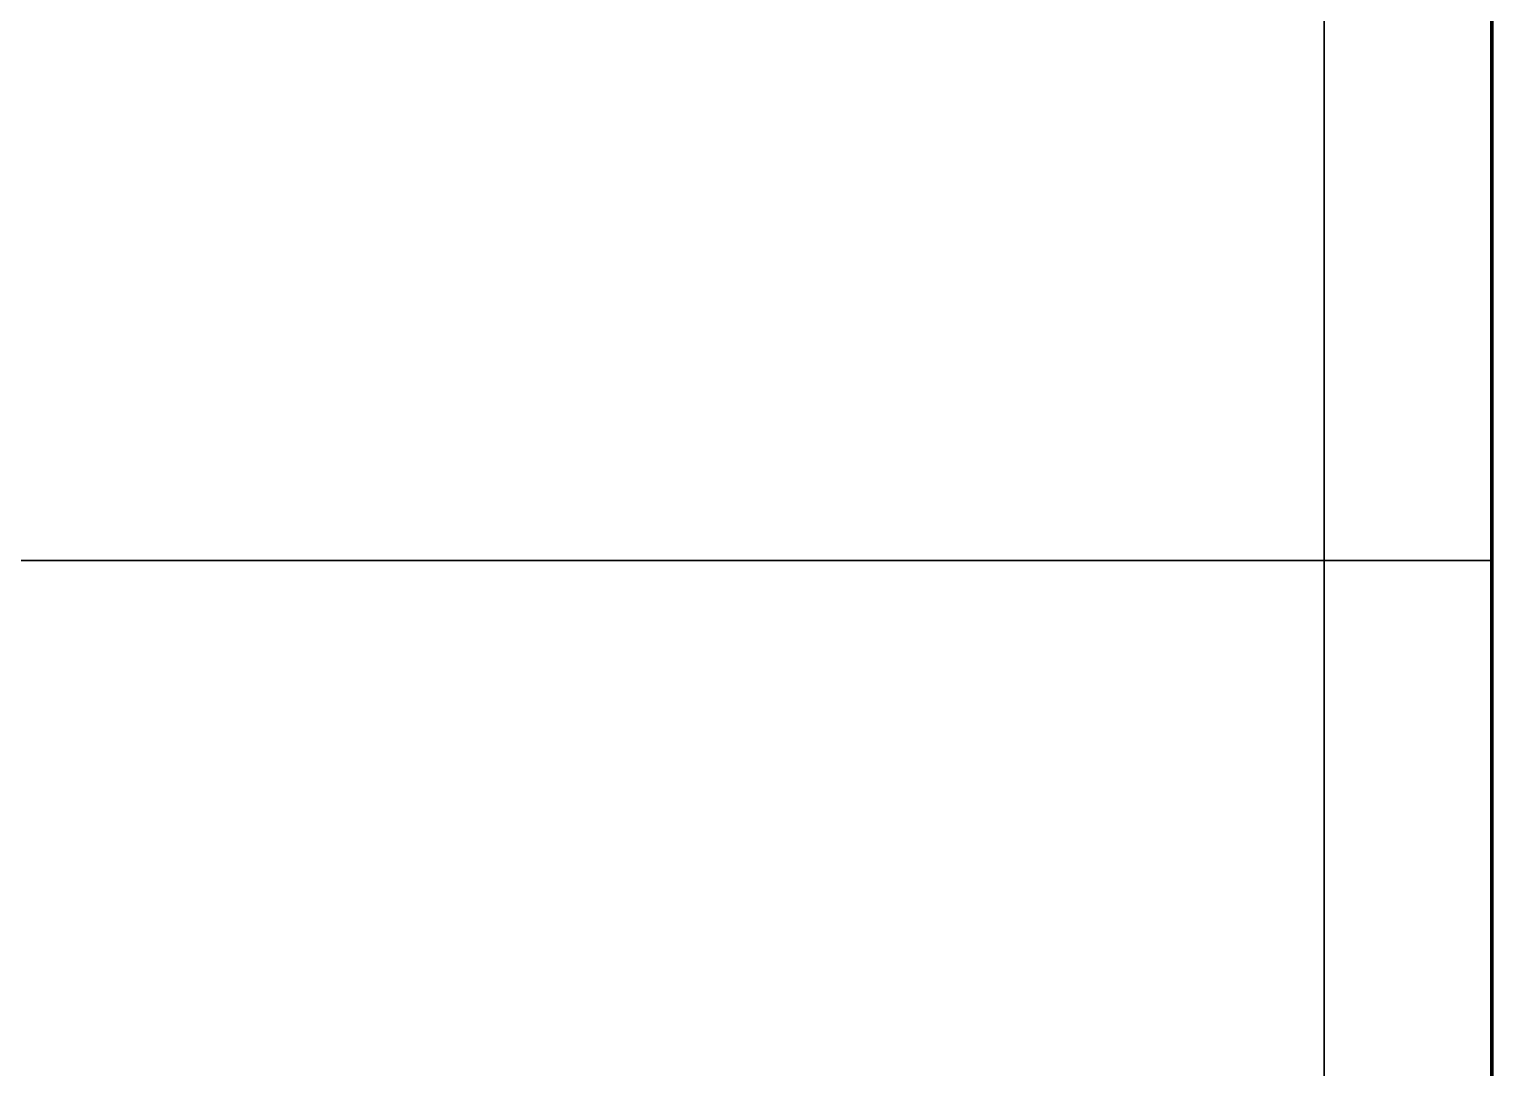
# Model space of a CAD drawing. Header units: millimetres. Extents: x 0 to 2382, y 0 to 420.
# Drawn here: x 182.172 to 184.791, y 116.412 to 118.272 of the extents above; entities that cross this region are included whole.
import ezdxf

# ---------------------------------------------------------------- set-up
doc = ezdxf.new("R2010")
doc.units = ezdxf.units.MM
doc.linetypes.add('IRAM-E-TRAZOS', pattern=[5, 4, -1])
doc.layers.add('01-VISIBLE', color=7, linetype='CONTINUOUS', lineweight=70)
doc.layers.add('02-OCULTA', color=4, linetype='IRAM-E-TRAZOS', lineweight=35)

msp = doc.modelspace()

# ---------------------------------------------------------------- linework, layer by layer
at = {"layer": '01-VISIBLE'}
msp.add_lwpolyline([(184.7909, 118.2906), (184.7909, 118.2406), (184.7909, 118.1906), (184.7909, 118.1406), (184.7909, 118.0906), (184.7909, 118.0406), (184.7909, 117.9906), (184.7909, 117.9406), (184.7909, 117.8906), (184.7909, 117.8406), (184.7909, 117.7906), (184.7909, 117.7406), (184.7909, 117.6906), (184.7909, 117.6406), (184.7909, 117.5906), (184.7909, 117.5406), (184.7909, 117.4906), (184.7909, 117.4406), (184.7909, 117.3906), (184.7909, 117.3406), (184.7909, 117.2906), (184.7909, 117.2406), (184.7909, 117.1906), (184.7909, 117.1406), (184.7909, 117.0906), (184.7909, 117.0406), (184.7909, 116.9906), (184.7909, 116.9406), (184.7909, 116.8906), (184.7909, 116.8406), (184.7909, 116.7906), (184.7909, 116.7406), (184.7909, 116.6906), (184.7909, 116.6406), (184.7909, 116.5906), (184.7909, 116.5406), (184.7909, 116.4906), (184.7909, 116.4406), (184.7909, 116.3906)], dxfattribs=at)
at = {"layer": '02-OCULTA'}
msp.add_line((181.9159, 117.3206), (184.7909, 117.3206), dxfattribs=at)
for points in [[(184.4909, 116.3846), (184.4909, 116.4466), (184.4909, 116.5086), (184.4909, 116.5706), (184.4909, 116.6326), (184.4909, 116.6946), (184.4909, 116.7566), (184.4909, 116.8186), (184.4909, 116.8806), (184.4909, 116.9426), (184.4909, 117.0046), (184.4909, 117.0666), (184.4909, 117.1286), (184.4909, 117.1906), (184.4909, 117.2526), (184.4909, 117.3146), (184.4909, 117.3766), (184.4909, 117.4386), (184.4909, 117.5006), (184.4909, 117.5626), (184.4909, 117.6246), (184.4909, 117.6866), (184.4909, 117.7486), (184.4909, 117.8106), (184.4909, 117.8726), (184.4909, 117.9346), (184.4909, 117.9966), (184.4909, 118.0586), (184.4909, 118.1206), (184.4909, 118.1826), (184.4909, 118.2446), (184.4909, 118.3066)], [(184.4909, 118.2906), (184.4909, 118.2406), (184.4909, 118.1906), (184.4909, 118.1406), (184.4909, 118.0906), (184.4909, 118.0406), (184.4909, 117.9906), (184.4909, 117.9406), (184.4909, 117.8906), (184.4909, 117.8406), (184.4909, 117.7906), (184.4909, 117.7406), (184.4909, 117.6906), (184.4909, 117.6406), (184.4909, 117.5906), (184.4909, 117.5406), (184.4909, 117.4906), (184.4909, 117.4406), (184.4909, 117.3906), (184.4909, 117.3406), (184.4909, 117.2906), (184.4909, 117.2406), (184.4909, 117.1906), (184.4909, 117.1406), (184.4909, 117.0906), (184.4909, 117.0406), (184.4909, 116.9906), (184.4909, 116.9406), (184.4909, 116.8906), (184.4909, 116.8406), (184.4909, 116.7906), (184.4909, 116.7406), (184.4909, 116.6906), (184.4909, 116.6406), (184.4909, 116.5906), (184.4909, 116.5406), (184.4909, 116.4906), (184.4909, 116.4406), (184.4909, 116.3906)], [(184.4909, 118.2906), (184.4909, 118.2406), (184.4909, 118.1906), (184.4909, 118.1406), (184.4909, 118.0906), (184.4909, 118.0406), (184.4909, 117.9906), (184.4909, 117.9406), (184.4909, 117.8906), (184.4909, 117.8406), (184.4909, 117.7906), (184.4909, 117.7406), (184.4909, 117.6906), (184.4909, 117.6406), (184.4909, 117.5906), (184.4909, 117.5406), (184.4909, 117.4906), (184.4909, 117.4406), (184.4909, 117.3906), (184.4909, 117.3406), (184.4909, 117.2906), (184.4909, 117.2406), (184.4909, 117.1906), (184.4909, 117.1406), (184.4909, 117.0906), (184.4909, 117.0406), (184.4909, 116.9906), (184.4909, 116.9406), (184.4909, 116.8906), (184.4909, 116.8406), (184.4909, 116.7906), (184.4909, 116.7406), (184.4909, 116.6906), (184.4909, 116.6406), (184.4909, 116.5906), (184.4909, 116.5406), (184.4909, 116.4906), (184.4909, 116.4406), (184.4909, 116.3906)], [(184.4909, 116.3846), (184.4909, 116.4476), (184.4909, 116.5106), (184.4909, 116.5736), (184.4909, 116.6366), (184.4909, 116.6996), (184.4909, 116.7626), (184.4909, 116.8256), (184.4909, 116.8886), (184.4909, 116.9516), (184.4909, 117.0146), (184.4909, 117.0776), (184.4909, 117.1406), (184.4909, 117.2036), (184.4909, 117.2666), (184.4909, 117.3296), (184.4909, 117.3926), (184.4909, 117.4556), (184.4909, 117.5186), (184.4909, 117.5816), (184.4909, 117.6446), (184.4909, 117.7076), (184.4909, 117.7706), (184.4909, 117.8336), (184.4909, 117.8966), (184.4909, 117.9596), (184.4909, 118.0226), (184.4909, 118.0856), (184.4909, 118.1486), (184.4909, 118.2116), (184.4909, 118.2746)], [(184.7909, 118.2906), (184.7909, 118.2406), (184.7909, 118.1906), (184.7909, 118.1406), (184.7909, 118.0906), (184.7909, 118.0406), (184.7909, 117.9906), (184.7909, 117.9406), (184.7909, 117.8906), (184.7909, 117.8406), (184.7909, 117.7906), (184.7909, 117.7406), (184.7909, 117.6906), (184.7909, 117.6406), (184.7909, 117.5906), (184.7909, 117.5406), (184.7909, 117.4906), (184.7909, 117.4406), (184.7909, 117.3906), (184.7909, 117.3406), (184.7909, 117.2906), (184.7909, 117.2406), (184.7909, 117.1906), (184.7909, 117.1406), (184.7909, 117.0906), (184.7909, 117.0406), (184.7909, 116.9906), (184.7909, 116.9406), (184.7909, 116.8906), (184.7909, 116.8406), (184.7909, 116.7906), (184.7909, 116.7406), (184.7909, 116.6906), (184.7909, 116.6406), (184.7909, 116.5906), (184.7909, 116.5406), (184.7909, 116.4906), (184.7909, 116.4406), (184.7909, 116.3906)], [(184.7909, 116.3531), (184.7909, 116.4406), (184.7909, 116.5281), (184.7909, 116.6156), (184.7909, 116.7031), (184.7909, 116.7906), (184.7909, 116.8781), (184.7909, 116.9656), (184.7909, 117.0531), (184.7909, 117.1406), (184.7909, 117.2281), (184.7909, 117.3156), (184.7909, 117.4031), (184.7909, 117.4906), (184.7909, 117.5781), (184.7909, 117.6656), (184.7909, 117.7531), (184.7909, 117.8406), (184.7909, 117.9281), (184.7909, 118.0156), (184.7909, 118.1031), (184.7909, 118.1906), (184.7909, 118.2781)], [(184.7909, 118.2771), (184.7909, 118.2267), (184.7909, 118.1764), (184.7909, 118.1261), (184.7909, 118.0757), (184.7909, 118.0254), (184.7909, 117.975), (184.7909, 117.9247), (184.7909, 117.8744), (184.7909, 117.824), (184.7909, 117.7737), (184.7909, 117.7233), (184.7909, 117.673), (184.7909, 117.6227), (184.7909, 117.5723), (184.7909, 117.522), (184.7909, 117.4716), (184.7909, 117.4213), (184.7909, 117.371), (184.7909, 117.3206)], [(184.7909, 117.3206), (184.7909, 117.371), (184.7909, 117.4213), (184.7909, 117.4716), (184.7909, 117.522), (184.7909, 117.5723), (184.7909, 117.6227), (184.7909, 117.673), (184.7909, 117.7233), (184.7909, 117.7737), (184.7909, 117.824), (184.7909, 117.8744), (184.7909, 117.9247), (184.7909, 117.975), (184.7909, 118.0254), (184.7909, 118.0757), (184.7909, 118.1261), (184.7909, 118.1764), (184.7909, 118.2267), (184.7909, 118.2771)], [(184.7909, 116.3846), (184.7909, 116.4476), (184.7909, 116.5106), (184.7909, 116.5736), (184.7909, 116.6366), (184.7909, 116.6996), (184.7909, 116.7626), (184.7909, 116.8256), (184.7909, 116.8886), (184.7909, 116.9516), (184.7909, 117.0146), (184.7909, 117.0776), (184.7909, 117.1406), (184.7909, 117.2036), (184.7909, 117.2666), (184.7909, 117.3296), (184.7909, 117.3926), (184.7909, 117.4556), (184.7909, 117.5186), (184.7909, 117.5816), (184.7909, 117.6446), (184.7909, 117.7076), (184.7909, 117.7706), (184.7909, 117.8336), (184.7909, 117.8966), (184.7909, 117.9596), (184.7909, 118.0226), (184.7909, 118.0856), (184.7909, 118.1486), (184.7909, 118.2116), (184.7909, 118.2746)]]:
    msp.add_lwpolyline(points, dxfattribs=at)

doc.saveas('drawing.dxf')
